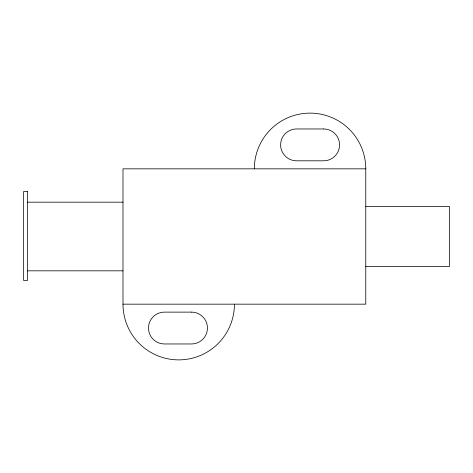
<?xml version="1.0" encoding="UTF-8"?>
<svg xmlns="http://www.w3.org/2000/svg" width="473" height="473" viewBox="0 0 473 473"><rect width="100%" height="100%" fill="white"/><g stroke="black" fill="none" stroke-linecap="round" stroke-linejoin="round"><path stroke-width="0.71" d="M122.992 304.163L365.771 304.163L365.771 168.837L122.992 168.837L122.992 304.163A55.719 55.719 0 0 0 178.711 359.882A55.719 55.719 0 0 0 234.431 304.163M27.469 202.172L122.992 202.172M365.771 206.382L449.35 206.382L449.35 266.618L365.771 266.618M27.469 270.828L122.992 270.828M254.332 168.837A55.719 55.719 0 0 1 310.052 113.118A55.719 55.719 0 0 1 365.771 168.837M323.65 128.969L296.53 128.969A15.922 15.922 0 0 0 280.613 144.886A15.922 15.922 0 0 0 296.53 160.808L323.65 160.808A15.922 15.922 0 0 0 339.573 144.886A15.922 15.922 0 0 0 323.65 128.969M27.469 191.494L23.65 191.494L23.65 280.471L27.469 280.471L27.469 191.494M191.524 312.121L164.409 312.121A15.922 15.922 0 0 0 148.487 328.037A15.922 15.922 0 0 0 164.409 343.96L191.524 343.96A15.922 15.922 0 0 0 207.446 328.037A15.922 15.922 0 0 0 191.524 312.121"/></g></svg>
